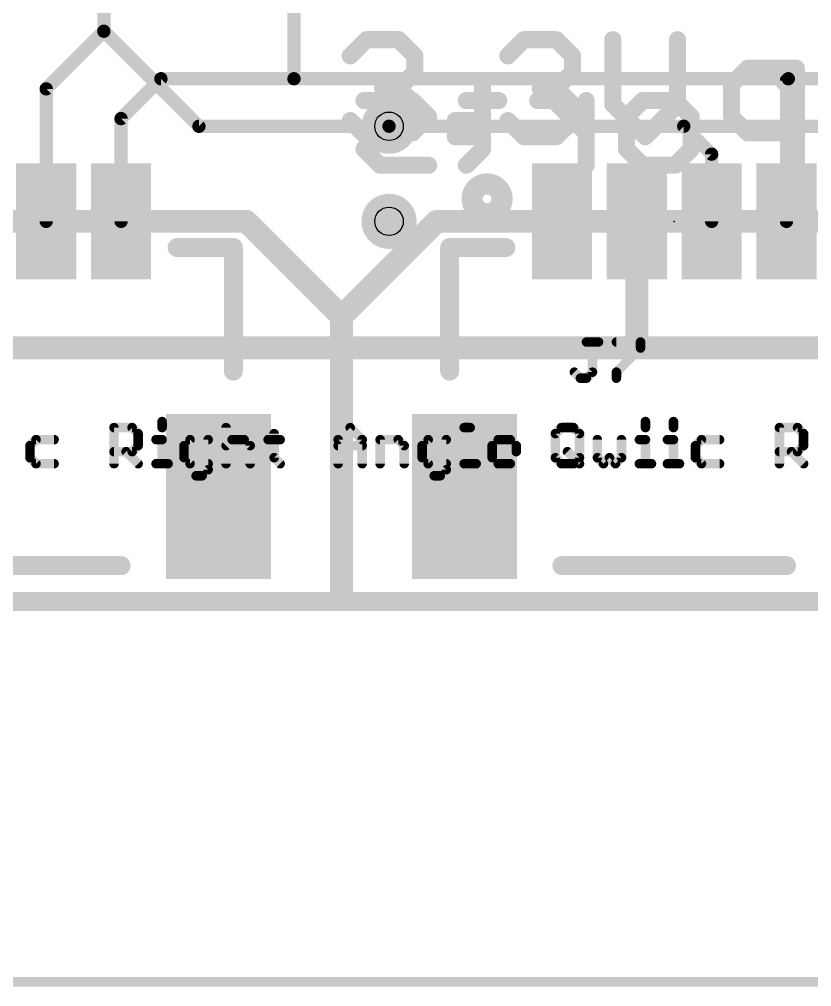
# Model space of a CAD drawing. Extents: x -29 to 79, y -27 to 74.
# Drawn here: x 12.84 to 23.43, y -5.15 to 7.78 of the extents above; entities that cross this region are included whole.
import ezdxf

# ---------------------------------------------------------------- set-up
doc = ezdxf.new("R2010")
doc.units = 0
for name, color, linetype in [('1', 12, 'CONTINUOUS'), ('16', 132, 'CONTINUOUS'), ('18', 110, 'CONTINUOUS'), ('20', 53, 'CONTINUOUS'), ('21', 41, 'CONTINUOUS'), ('22', 40, 'CONTINUOUS'), ('23', 53, 'CONTINUOUS'), ('25', 253, 'CONTINUOUS'), ('27', 253, 'CONTINUOUS'), ('29', 253, 'CONTINUOUS'), ('31', 253, 'CONTINUOUS'), ('44', 253, 'CONTINUOUS'), ('47', 253, 'CONTINUOUS')]:
    doc.layers.add(name, color=color, linetype=linetype)

# ---------------------------------------------------------------- blocks, each defined once
blk = doc.blocks.new('RECT')
blk.add_solid([(-0.5, -0.5), (0.5, -0.5), (-0.5, 0.5), (0.5, 0.5)])
blk = doc.blocks.new('ROUNDV')
at = {"const_width": 0.5}
blk.add_lwpolyline([(0, -0.25, 1), (0, 0.25, 1), (0, -0.25)], format="xyb", dxfattribs=at)

msp = doc.modelspace()

# ---------------------------------------------------------------- linework, layer by layer
at = {"layer": '1'}
for points, const_width in [([(13.97, 7.62), (13.97, 8.89)], 0.1778), ([(16.51, 8.89), (16.51, 6.985)], 0.1778), ([(13.2, 6.85), (13.97, 7.62)], 0.1778), ([(23.09, 6.961), (23.114, 6.985)], 0.3048), ([(14.2, 6.453), (14.732, 6.985)], 0.1778), ([(14.732, 6.985), (16.51, 6.985)], 0.1778), ([(16.51, 6.985), (23.114, 6.985)], 0.1778), ([(23.09, 5.08), (23.09, 6.961)], 0.1778), ([(23.114, 6.985), (32.004, 6.985)], 0.1778), ([(13.2, 5.08), (13.2, 6.85)], 0.1778), ([(14.2, 5.08), (14.2, 6.453)], 0.1778), ([(21.717, 6.35), (17.78, 6.35)], 0.1778), ([(22.09, 5.977), (21.717, 6.35)], 0.1778), ([(22.09, 5.08), (22.09, 5.977)], 0.1778), ([(21.09, 5.08), (21.09, 3.398)], 0.3048), ([(12.192, 3.39), (21.082, 3.39)], 0.3048), ([(21.09, 3.398), (21.082, 3.39)], 0.3048), ([(21.082, 3.39), (29.972, 3.39)], 0.3048), ([(52.07, 0), (0, 0)], 0.254)]:
    msp.add_lwpolyline(points, dxfattribs=dict(at, const_width=const_width))
for points, const_width in [([(13.9256, 7.62, 1), (14.0145, 7.62)], 0.0889), ([(14.0014, 7.5886, 1), (13.9386, 7.6514)], 0.0889), ([(23.1679, 6.9311, 1), (23.0601, 7.0389)], 0.1524), ([(14.732, 7.0295, 1), (14.732, 6.9405)], 0.0889), ([(14.7634, 6.9536, 1), (14.7006, 7.0164)], 0.0889), ([(16.51, 7.0295, 1), (16.51, 6.9405)], 0.0889), ([(16.4656, 6.985, 1), (16.5545, 6.985)], 0.0889), ([(16.51, 6.9405, 1), (16.51, 7.0295)], 0.0889), ([(23.0361, 7.0149, 1), (23.1439, 6.9071)], 0.1524), ([(23.1345, 6.961, 1), (23.0455, 6.961)], 0.0889), ([(23.114, 7.0295, 1), (23.114, 6.9405)], 0.0889), ([(23.114, 6.9405, 1), (23.114, 7.0295)], 0.0889), ([(13.1686, 6.8814, 1), (13.2314, 6.8186)], 0.0889), ([(13.2445, 6.85, 1), (13.1556, 6.85)], 0.0889), ([(14.1686, 6.4844, 1), (14.2314, 6.4216)], 0.0889), ([(14.2445, 6.453, 1), (14.1556, 6.453)], 0.0889), ([(17.78, 6.3945, 1), (17.78, 6.3056)], 0.0889), ([(21.7484, 6.3814, 1), (21.6856, 6.3186)], 0.0889), ([(21.717, 6.3056, 1), (21.717, 6.3945)], 0.0889), ([(22.1345, 5.977, 1), (22.0455, 5.977)], 0.0889), ([(22.0586, 5.9456, 1), (22.1214, 6.0084)], 0.0889), ([(21.1662, 5.08, 1), (21.0138, 5.08)], 0.1524), ([(13.1556, 5.08, 1), (13.2445, 5.08)], 0.0889), ([(14.1556, 5.08, 1), (14.2445, 5.08)], 0.0889), ([(22.0455, 5.08, 1), (22.1345, 5.08)], 0.0889), ([(23.0455, 5.08, 1), (23.1345, 5.08)], 0.0889), ([(21.082, 3.4662, 1), (21.082, 3.3138)], 0.1524), ([(21.0281, 3.4439, 1), (21.1359, 3.3361)], 0.1524), ([(21.1439, 3.3441, 1), (21.0361, 3.4519)], 0.1524), ([(21.082, 3.3138, 1), (21.082, 3.4662)], 0.1524), ([(21.0138, 3.398, 1), (21.1662, 3.398)], 0.1524)]:
    msp.add_lwpolyline(points, format="xyb", dxfattribs=dict(at, const_width=const_width))
at = {"layer": '16'}
for points, const_width in [([(13.97, 7.62), (13.97, 8.89)], 0.1778), ([(15.24, 6.35), (13.97, 7.62)], 0.1778), ([(17.78, 6.35), (15.24, 6.35)], 0.1778), ([(26.67, 6.35), (17.78, 6.35)], 0.1778), ([(52.07, 0), (0, 0)], 0.254)]:
    msp.add_lwpolyline(points, dxfattribs=dict(at, const_width=const_width))
at = {"layer": '16', "const_width": 0.0889}
for points in [[(14.0014, 7.6514, 1), (13.9386, 7.5886)], [(13.9256, 7.62, 1), (14.0145, 7.62)], [(15.24, 6.3945, 1), (15.24, 6.3056)], [(15.2086, 6.3186, 1), (15.2714, 6.3814)], [(17.78, 6.3945, 1), (17.78, 6.3056)], [(17.78, 6.3056, 1), (17.78, 6.3945)]]:
    msp.add_lwpolyline(points, format="xyb", dxfattribs=at)
at = {"layer": '20', "const_width": 0.2032}
msp.add_lwpolyline([(49.784, 0), (2.54, 0)], dxfattribs=at)
at = {"layer": '21'}
for points, const_width in [([(17.2619, 7.2907), (17.4779, 7.5068)], 0.2286), ([(17.4779, 7.5068), (17.9101, 7.5068)], 0.2286), ([(17.9101, 7.5068), (18.1262, 7.2907)], 0.2286), ([(19.3668, 7.2907), (19.5829, 7.5068)], 0.2286), ([(19.5829, 7.5068), (20.015, 7.5068)], 0.2286), ([(20.015, 7.5068), (20.2311, 7.2907)], 0.2286), ([(20.7701, 7.5068), (20.7701, 6.6425)], 0.2286), ([(21.6344, 6.6425), (21.6344, 7.5068)], 0.2286), ([(18.1262, 7.2907), (18.1262, 7.0746)], 0.2286), ([(20.2311, 7.2907), (20.2311, 7.0746)], 0.2286), ([(18.1262, 7.0746), (17.9101, 6.8586)], 0.2286), ([(20.2311, 7.0746), (20.015, 6.8586)], 0.2286), ([(17.9101, 6.8586), (17.694, 6.8586)], 0.2286), ([(17.9101, 6.8586), (18.1262, 6.6425)], 0.2286), ([(20.015, 6.8586), (19.799, 6.8586)], 0.2286), ([(20.015, 6.8586), (20.2311, 6.6425)], 0.2286), ([(18.1262, 6.6425), (18.1262, 6.4264)], 0.2286), ([(20.2311, 6.6425), (20.2311, 6.4264)], 0.2286), ([(20.7701, 6.6425), (21.2022, 6.2103)], 0.2286), ([(21.2022, 6.2103), (21.6344, 6.6425)], 0.2286), ([(17.4779, 6.2103), (17.2619, 6.4264)], 0.2286), ([(18.1262, 6.4264), (17.9101, 6.2103)], 0.2286), ([(18.6651, 6.2103), (18.6651, 6.4264)], 0.2286), ([(18.6651, 6.4264), (18.8812, 6.4264)], 0.2286), ([(18.8812, 6.4264), (18.8812, 6.2103)], 0.2286), ([(19.5829, 6.2103), (19.3668, 6.4264)], 0.2286), ([(20.2311, 6.4264), (20.015, 6.2103)], 0.2286), ([(17.9101, 6.2103), (17.4779, 6.2103)], 0.2286), ([(18.8812, 6.2103), (18.6651, 6.2103)], 0.2286), ([(20.015, 6.2103), (19.5829, 6.2103)], 0.2286), ([(14.95, 4.73), (15.7, 4.73)], 0.254), ([(15.7, 4.73), (15.7, 3.08)], 0.254), ([(18.59, 3.08), (18.59, 4.73)], 0.254), ([(18.59, 4.73), (19.34, 4.73)], 0.254), ([(11.2, 0.48), (14.2, 0.48)], 0.254), ([(20.09, 0.48), (23.09, 0.48)], 0.254)]:
    msp.add_lwpolyline(points, dxfattribs=dict(at, const_width=const_width))
for points, const_width in [([(17.4779, 7.564, 1), (17.4779, 7.4497)], 0.1143), ([(17.5184, 7.4664, 1), (17.4375, 7.5472)], 0.1143), ([(17.9505, 7.5472, 1), (17.8697, 7.4664)], 0.1143), ([(17.9101, 7.4497, 1), (17.9101, 7.564)], 0.1143), ([(19.5829, 7.564, 1), (19.5829, 7.4497)], 0.1143), ([(19.6233, 7.4664, 1), (19.5425, 7.5472)], 0.1143), ([(20.0554, 7.5472, 1), (19.9746, 7.4664)], 0.1143), ([(20.015, 7.4497, 1), (20.015, 7.564)], 0.1143), ([(20.8272, 7.5068, 1), (20.7129, 7.5068)], 0.1143), ([(21.6915, 7.5068, 1), (21.5772, 7.5068)], 0.1143), ([(17.2215, 7.3311, 1), (17.3023, 7.2503)], 0.1143), ([(18.1834, 7.2907, 1), (18.0691, 7.2907)], 0.1143), ([(18.0858, 7.2503, 1), (18.1666, 7.3311)], 0.1143), ([(19.3264, 7.3311, 1), (19.4072, 7.2503)], 0.1143), ([(20.2883, 7.2907, 1), (20.174, 7.2907)], 0.1143), ([(20.1907, 7.2503, 1), (20.2715, 7.3311)], 0.1143), ([(18.0691, 7.0746, 1), (18.1834, 7.0746)], 0.1143), ([(18.1666, 7.0342, 1), (18.0858, 7.115)], 0.1143), ([(20.174, 7.0746, 1), (20.2883, 7.0746)], 0.1143), ([(20.2715, 7.0342, 1), (20.1907, 7.115)], 0.1143), ([(17.694, 6.9157, 1), (17.694, 6.8014)], 0.1143), ([(17.9505, 6.899, 1), (17.8697, 6.8181)], 0.1143), ([(17.8697, 6.899, 1), (17.9505, 6.8181)], 0.1143), ([(17.9101, 6.8014, 1), (17.9101, 6.9157)], 0.1143), ([(19.799, 6.9157, 1), (19.799, 6.8014)], 0.1143), ([(20.0554, 6.899, 1), (19.9746, 6.8181)], 0.1143), ([(19.9746, 6.899, 1), (20.0554, 6.8181)], 0.1143), ([(20.015, 6.8014, 1), (20.015, 6.9157)], 0.1143), ([(18.1834, 6.6425, 1), (18.0691, 6.6425)], 0.1143), ([(18.0858, 6.6021, 1), (18.1666, 6.6829)], 0.1143), ([(20.2883, 6.6425, 1), (20.174, 6.6425)], 0.1143), ([(20.1907, 6.6021, 1), (20.2715, 6.6829)], 0.1143), ([(20.8105, 6.6829, 1), (20.7296, 6.6021)], 0.1143), ([(21.6748, 6.6021, 1), (21.594, 6.6829)], 0.1143), ([(20.7129, 6.6425, 1), (20.8272, 6.6425)], 0.1143), ([(21.5772, 6.6425, 1), (21.6915, 6.6425)], 0.1143), ([(17.3023, 6.4668, 1), (17.2215, 6.386)], 0.1143), ([(18.0691, 6.4264, 1), (18.1834, 6.4264)], 0.1143), ([(18.1666, 6.386, 1), (18.0858, 6.4668)], 0.1143), ([(18.6651, 6.4835, 1), (18.6651, 6.3692)], 0.1143), ([(18.7223, 6.4264, 1), (18.608, 6.4264)], 0.1143), ([(18.9384, 6.4264, 1), (18.8241, 6.4264)], 0.1143), ([(18.8812, 6.3692, 1), (18.8812, 6.4835)], 0.1143), ([(19.4072, 6.4668, 1), (19.3264, 6.386)], 0.1143), ([(20.174, 6.4264, 1), (20.2883, 6.4264)], 0.1143), ([(20.2715, 6.386, 1), (20.1907, 6.4668)], 0.1143), ([(17.4779, 6.2675, 1), (17.4779, 6.1532)], 0.1143), ([(17.4375, 6.1699, 1), (17.5184, 6.2507)], 0.1143), ([(17.8697, 6.2507, 1), (17.9505, 6.1699)], 0.1143), ([(17.9101, 6.1532, 1), (17.9101, 6.2675)], 0.1143), ([(18.6651, 6.2675, 1), (18.6651, 6.1532)], 0.1143), ([(18.608, 6.2103, 1), (18.7223, 6.2103)], 0.1143), ([(18.8241, 6.2103, 1), (18.9384, 6.2103)], 0.1143), ([(18.8812, 6.1532, 1), (18.8812, 6.2675)], 0.1143), ([(19.5829, 6.2675, 1), (19.5829, 6.1532)], 0.1143), ([(19.5425, 6.1699, 1), (19.6233, 6.2507)], 0.1143), ([(19.9746, 6.2507, 1), (20.0554, 6.1699)], 0.1143), ([(20.015, 6.1532, 1), (20.015, 6.2675)], 0.1143), ([(21.1618, 6.2507, 1), (21.2426, 6.1699)], 0.1143), ([(21.1618, 6.1699, 1), (21.2426, 6.2507)], 0.1143), ([(19.09, 5.2386, 1), (19.09, 5.5214, 1), (19.09, 5.2386)], 0.4), ([(14.95, 4.7935, 1), (14.95, 4.6665)], 0.127), ([(15.7635, 4.73, 1), (15.6365, 4.73)], 0.127), ([(15.7, 4.6665, 1), (15.7, 4.7935)], 0.127), ([(18.6535, 4.73, 1), (18.5265, 4.73)], 0.127), ([(18.59, 4.7935, 1), (18.59, 4.6665)], 0.127), ([(19.34, 4.6665, 1), (19.34, 4.7935)], 0.127), ([(15.6365, 3.08, 1), (15.7635, 3.08)], 0.127), ([(18.5265, 3.08, 1), (18.6535, 3.08)], 0.127), ([(14.2, 0.4165, 1), (14.2, 0.5435)], 0.127), ([(20.09, 0.5435, 1), (20.09, 0.4165)], 0.127), ([(23.09, 0.4165, 1), (23.09, 0.5435)], 0.127)]:
    msp.add_lwpolyline(points, format="xyb", dxfattribs=dict(at, const_width=const_width))
at = {"layer": '22'}
for points, const_width in [([(22.5728, 7.1258), (22.3567, 6.9097)], 0.2286), ([(23.221, 7.1258), (22.5728, 7.1258)], 0.2286), ([(23.221, 5.8293), (23.221, 7.1258)], 0.2286), ([(19.029, 6.9097), (19.029, 6.0454)], 0.2286), ([(22.3567, 6.9097), (22.3567, 6.4776)], 0.2286), ([(18.0935, 6.6936), (17.4452, 6.6936)], 0.2286), ([(18.3096, 6.4776), (18.0935, 6.6936)], 0.2286), ([(19.2451, 6.6936), (18.8129, 6.6936)], 0.2286), ([(19.9823, 6.6936), (19.7662, 6.6936)], 0.2286), ([(20.4145, 6.2615), (19.9823, 6.6936)], 0.2286), ([(20.4145, 5.8293), (20.4145, 6.6936)], 0.2286), ([(20.9534, 6.4776), (21.1695, 6.6936)], 0.2286), ([(21.1695, 6.6936), (21.6017, 6.6936)], 0.2286), ([(21.6017, 6.6936), (21.8178, 6.4776)], 0.2286), ([(18.0935, 6.2615), (18.3096, 6.4776)], 0.2286), ([(20.9534, 6.0454), (20.9534, 6.4776)], 0.2286), ([(21.8178, 6.4776), (21.8178, 6.0454)], 0.2286), ([(22.3567, 6.4776), (22.5728, 6.2615)], 0.2286), ([(17.4452, 6.0454), (17.6613, 6.2615)], 0.2286), ([(17.6613, 6.2615), (18.0935, 6.2615)], 0.2286), ([(22.5728, 6.2615), (23.221, 6.2615)], 0.2286), ([(17.6613, 5.8293), (17.4452, 6.0454)], 0.2286), ([(19.029, 6.0454), (18.8129, 5.8293)], 0.2286), ([(21.1695, 5.8293), (20.9534, 6.0454)], 0.2286), ([(21.8178, 6.0454), (21.6017, 5.8293)], 0.2286), ([(18.3096, 5.8293), (17.6613, 5.8293)], 0.2286), ([(21.6017, 5.8293), (21.1695, 5.8293)], 0.2286), ([(15.875, 5.08), (9.525, 5.08)], 0.3048), ([(15.875, 5.08), (17.145, 3.81)], 0.3048), ([(17.145, 3.81), (18.415, 5.08)], 0.3048), ([(24.765, 5.08), (18.415, 5.08)], 0.3048), ([(17.145, 0.127), (17.145, 3.81)], 0.3048)]:
    msp.add_lwpolyline(points, dxfattribs=dict(at, const_width=const_width))
for points, const_width in [([(22.5728, 7.183, 1), (22.5728, 7.0687)], 0.1143), ([(22.6132, 7.0854, 1), (22.5324, 7.1662)], 0.1143), ([(23.2782, 7.1258, 1), (23.1639, 7.1258)], 0.1143), ([(23.221, 7.0687, 1), (23.221, 7.183)], 0.1143), ([(19.0861, 6.9097, 1), (18.9718, 6.9097)], 0.1143), ([(22.4138, 6.9097, 1), (22.2995, 6.9097)], 0.1143), ([(22.3163, 6.9501, 1), (22.3971, 6.8693)], 0.1143), ([(17.4452, 6.7508, 1), (17.4452, 6.6365)], 0.1143), ([(18.1339, 6.734, 1), (18.0531, 6.6532)], 0.1143), ([(18.0935, 6.6365, 1), (18.0935, 6.7508)], 0.1143), ([(18.8129, 6.7508, 1), (18.8129, 6.6365)], 0.1143), ([(19.2451, 6.6365, 1), (19.2451, 6.7508)], 0.1143), ([(19.7662, 6.7508, 1), (19.7662, 6.6365)], 0.1143), ([(20.0227, 6.734, 1), (19.9419, 6.6532)], 0.1143), ([(19.9823, 6.6365, 1), (19.9823, 6.7508)], 0.1143), ([(20.4716, 6.6936, 1), (20.3573, 6.6936)], 0.1143), ([(21.1695, 6.7508, 1), (21.1695, 6.6365)], 0.1143), ([(21.2099, 6.6532, 1), (21.1291, 6.734)], 0.1143), ([(21.6421, 6.734, 1), (21.5613, 6.6532)], 0.1143), ([(21.6017, 6.6365, 1), (21.6017, 6.7508)], 0.1143), ([(18.35, 6.4371, 1), (18.2691, 6.518)], 0.1143), ([(21.0106, 6.4776, 1), (20.8963, 6.4776)], 0.1143), ([(21.8749, 6.4776, 1), (21.7606, 6.4776)], 0.1143), ([(22.3971, 6.518, 1), (22.3163, 6.4371)], 0.1143), ([(18.2691, 6.4371, 1), (18.35, 6.518)], 0.1143), ([(20.913, 6.518, 1), (20.9938, 6.4371)], 0.1143), ([(21.7773, 6.4371, 1), (21.8582, 6.518)], 0.1143), ([(22.2995, 6.4776, 1), (22.4138, 6.4776)], 0.1143), ([(17.6613, 6.3186, 1), (17.6613, 6.2043)], 0.1143), ([(17.7017, 6.2211, 1), (17.6209, 6.3019)], 0.1143), ([(18.0531, 6.3019, 1), (18.1339, 6.2211)], 0.1143), ([(18.0935, 6.2043, 1), (18.0935, 6.3186)], 0.1143), ([(20.3741, 6.2211, 1), (20.4549, 6.3019)], 0.1143), ([(22.5728, 6.3186, 1), (22.5728, 6.2043)], 0.1143), ([(22.5324, 6.2211, 1), (22.6132, 6.3019)], 0.1143), ([(23.221, 6.2043, 1), (23.221, 6.3186)], 0.1143), ([(17.4856, 6.0858, 1), (17.4048, 6.005)], 0.1143), ([(17.4048, 6.0858, 1), (17.4856, 6.005)], 0.1143), ([(18.9718, 6.0454, 1), (19.0861, 6.0454)], 0.1143), ([(19.0694, 6.005, 1), (18.9886, 6.0858)], 0.1143), ([(20.9938, 6.0858, 1), (20.913, 6.005)], 0.1143), ([(20.8963, 6.0454, 1), (21.0106, 6.0454)], 0.1143), ([(21.7606, 6.0454, 1), (21.8749, 6.0454)], 0.1143), ([(21.8582, 6.005, 1), (21.7773, 6.0858)], 0.1143), ([(17.6613, 5.8864, 1), (17.6613, 5.7721)], 0.1143), ([(17.6209, 5.7889, 1), (17.7017, 5.8697)], 0.1143), ([(18.3096, 5.7721, 1), (18.3096, 5.8864)], 0.1143), ([(18.7725, 5.8697, 1), (18.8533, 5.7889)], 0.1143), ([(20.3573, 5.8293, 1), (20.4716, 5.8293)], 0.1143), ([(21.1695, 5.8864, 1), (21.1695, 5.7721)], 0.1143), ([(21.1291, 5.7889, 1), (21.2099, 5.8697)], 0.1143), ([(21.5613, 5.8697, 1), (21.6421, 5.7889)], 0.1143), ([(21.6017, 5.7721, 1), (21.6017, 5.8864)], 0.1143), ([(23.1639, 5.8293, 1), (23.2782, 5.8293)], 0.1143), ([(15.9289, 5.1339, 1), (15.8211, 5.0261)], 0.1524), ([(15.875, 5.0038, 1), (15.875, 5.1562)], 0.1524), ([(18.415, 5.1562, 1), (18.415, 5.0038)], 0.1524), ([(18.4689, 5.0261, 1), (18.3611, 5.1339)], 0.1524), ([(17.2212, 3.81, 1), (17.0688, 3.81)], 0.1524), ([(17.0911, 3.8639, 1), (17.1989, 3.7561)], 0.1524), ([(17.0911, 3.7561, 1), (17.1989, 3.8639)], 0.1524), ([(17.0688, 0.127, 1), (17.2212, 0.127)], 0.1524)]:
    msp.add_lwpolyline(points, format="xyb", dxfattribs=dict(at, const_width=const_width))
at = {"layer": '23'}
msp.add_point((21.59, 5.08), dxfattribs=at)
at = {"layer": '25', "const_width": 0.0635}
for points in [[(20.4175, 3.4993, 1), (20.4175, 3.4358)], [(20.5298, 3.4675, 1), (20.4663, 3.4675)], [(20.5785, 3.4358, 1), (20.5785, 3.4993)], [(20.8178, 3.4993, 1), (20.8178, 3.4358)], [(21.1716, 3.4675, 1), (21.1081, 3.4675)], [(21.1398, 3.4358, 1), (21.1398, 3.4993)], [(21.1081, 3.387, 1), (21.1716, 3.387)], [(21.1623, 3.3646, 1), (21.1174, 3.4095)], [(20.279, 3.0875, 1), (20.234, 3.0425)], [(20.5205, 3.0425, 1), (20.4756, 3.0875)], [(20.7954, 3.0875, 1), (20.8403, 3.0425)], [(20.8496, 3.065, 1), (20.7861, 3.065)], [(20.337, 3.0163, 1), (20.337, 2.9527)], [(20.3145, 2.962, 1), (20.3595, 3.007)], [(20.3951, 3.007, 1), (20.44, 2.962)], [(20.4175, 2.9527, 1), (20.4175, 3.0163)], [(20.4663, 3.065, 1), (20.5298, 3.065)], [(20.7861, 2.9845, 1), (20.8496, 2.9845)]]:
    msp.add_lwpolyline(points, format="xyb", dxfattribs=at)
at = {"layer": '25', "const_width": 0.127}
for points in [[(20.4175, 3.4675), (20.5785, 3.4675)], [(20.498, 3.065), (20.498, 3.4675)], [(20.8178, 3.4675), (21.1398, 3.4675)], [(21.1398, 3.4675), (21.1398, 3.387)], [(21.1398, 3.387), (20.8178, 3.065)], [(20.2565, 3.065), (20.337, 2.9845)], [(20.4175, 2.9845), (20.498, 3.065)], [(20.8178, 3.065), (20.8178, 2.9845)], [(20.337, 2.9845), (20.4175, 2.9845)]]:
    msp.add_lwpolyline(points, dxfattribs=at)
at = {"layer": '27', "const_width": 0.127}
for points in [[(14.748, 2.405), (14.748, 2.3245)], [(21.2056, 2.405), (21.2056, 2.3245)], [(21.5798, 2.405), (21.5798, 2.3245)], [(14.1062, 1.8415), (14.1062, 2.3245)], [(14.1062, 2.3245), (14.3477, 2.3245)], [(14.3477, 2.3245), (14.4282, 2.244)], [(15.603, 2.3245), (15.603, 1.8415)], [(17.0998, 2.1635), (17.2608, 2.3245)], [(17.2608, 2.3245), (17.4218, 2.1635)], [(18.7837, 2.3245), (18.8642, 2.3245)], [(18.8642, 2.3245), (18.8642, 1.8415)], [(20.0025, 2.244), (20.083, 2.3245)], [(20.083, 2.3245), (20.244, 2.3245)], [(20.244, 2.3245), (20.3245, 2.244)], [(22.9962, 1.8415), (22.9962, 2.3245)], [(22.9962, 2.3245), (23.2377, 2.3245)], [(23.2377, 2.3245), (23.3182, 2.244)], [(13.064, 2.1635), (12.9835, 2.083)], [(13.3055, 2.1635), (13.064, 2.1635)], [(14.4282, 2.244), (14.4282, 2.083)], [(14.6675, 2.1635), (14.748, 2.1635)], [(14.748, 2.1635), (14.748, 1.8415)], [(15.1222, 2.1635), (15.0417, 2.083)], [(15.3637, 2.1635), (15.1222, 2.1635)], [(15.3637, 1.761), (15.3637, 2.1635)], [(15.603, 2.083), (15.6835, 2.1635)], [(15.6835, 2.1635), (15.8445, 2.1635)], [(15.8445, 2.1635), (15.925, 2.083)], [(16.1643, 2.1635), (16.3253, 2.1635)], [(16.2448, 2.244), (16.2448, 1.922)], [(17.0998, 1.8415), (17.0998, 2.1635)], [(17.4218, 2.1635), (17.4218, 1.8415)], [(17.6611, 1.8415), (17.6611, 2.1635)], [(17.6611, 2.1635), (17.9026, 2.1635)], [(17.9026, 2.1635), (17.9831, 2.083)], [(18.3029, 2.1635), (18.2224, 2.083)], [(18.5444, 2.1635), (18.3029, 2.1635)], [(18.5444, 1.761), (18.5444, 2.1635)], [(19.1579, 2.083), (19.2384, 2.1635)], [(19.2384, 2.1635), (19.3994, 2.1635)], [(19.3994, 2.1635), (19.4799, 2.083)], [(20.0025, 1.922), (20.0025, 2.244)], [(20.3245, 2.244), (20.3245, 1.922)], [(20.5638, 2.1635), (20.5638, 1.922)], [(20.8858, 1.922), (20.8858, 2.1635)], [(21.1251, 2.1635), (21.2056, 2.1635)], [(21.2056, 2.1635), (21.2056, 1.8415)], [(21.4993, 2.1635), (21.5798, 2.1635)], [(21.5798, 2.1635), (21.5798, 1.8415)], [(21.954, 2.1635), (21.8735, 2.083)], [(22.1955, 2.1635), (21.954, 2.1635)], [(23.3182, 2.244), (23.3182, 2.083)], [(12.9835, 2.083), (12.9835, 1.922)], [(14.4282, 2.083), (14.3477, 2.0025)], [(15.0417, 2.083), (15.0417, 1.922)], [(15.925, 2.083), (15.925, 1.8415)], [(17.0998, 2.083), (17.4218, 2.083)], [(17.9831, 2.083), (17.9831, 1.8415)], [(18.2224, 2.083), (18.2224, 1.922)], [(19.1579, 1.922), (19.1579, 2.083)], [(19.4799, 2.083), (19.4799, 2.0025)], [(21.8735, 2.083), (21.8735, 1.922)], [(23.3182, 2.083), (23.2377, 2.0025)], [(12.9835, 1.922), (13.064, 1.8415)], [(14.3477, 2.0025), (14.1062, 2.0025)], [(14.2672, 2.0025), (14.4282, 1.8415)], [(15.0417, 1.922), (15.1222, 1.8415)], [(16.2448, 1.922), (16.3253, 1.8415)], [(18.2224, 1.922), (18.3029, 1.8415)], [(19.4799, 2.0025), (19.1579, 2.0025)], [(19.2384, 1.8415), (19.1579, 1.922)], [(20.083, 1.8415), (20.0025, 1.922)], [(20.1635, 2.0025), (20.3245, 1.8415)], [(20.3245, 1.922), (20.244, 1.8415)], [(20.5638, 1.922), (20.6443, 1.8415)], [(20.6443, 1.8415), (20.7248, 1.922)], [(20.7248, 1.922), (20.8053, 1.8415)], [(20.8053, 1.8415), (20.8858, 1.922)], [(21.8735, 1.922), (21.954, 1.8415)], [(23.2377, 2.0025), (22.9962, 2.0025)], [(23.1572, 2.0025), (23.3182, 1.8415)], [(13.064, 1.8415), (13.3055, 1.8415)], [(14.6675, 1.8415), (14.8285, 1.8415)], [(15.1222, 1.8415), (15.3637, 1.8415)], [(15.2832, 1.6805), (15.3637, 1.761)], [(18.3029, 1.8415), (18.5444, 1.8415)], [(18.4639, 1.6805), (18.5444, 1.761)], [(18.7837, 1.8415), (18.9447, 1.8415)], [(19.3994, 1.8415), (19.2384, 1.8415)], [(20.244, 1.8415), (20.083, 1.8415)], [(21.1251, 1.8415), (21.2861, 1.8415)], [(21.4993, 1.8415), (21.6603, 1.8415)], [(21.954, 1.8415), (22.1955, 1.8415)], [(15.2027, 1.6805), (15.2832, 1.6805)], [(18.3834, 1.6805), (18.4639, 1.6805)]]:
    msp.add_lwpolyline(points, dxfattribs=at)
at = {"layer": '27', "const_width": 0.0635}
for points in [[(14.7797, 2.405, 1), (14.7162, 2.405)], [(21.2374, 2.405, 1), (21.1739, 2.405)], [(21.6116, 2.405, 1), (21.5481, 2.405)], [(14.1062, 2.3563, 1), (14.1062, 2.2928)], [(14.1379, 2.3245, 1), (14.0744, 2.3245)], [(14.3701, 2.347, 1), (14.3252, 2.3021)], [(14.3477, 2.2928, 1), (14.3477, 2.3563)], [(14.7162, 2.3245, 1), (14.7797, 2.3245)], [(15.6347, 2.3245, 1), (15.5712, 2.3245)], [(17.2833, 2.347, 1), (17.2384, 2.3021)], [(17.2833, 2.3021, 1), (17.2384, 2.347)], [(18.7837, 2.3563, 1), (18.7837, 2.2928)], [(18.896, 2.3245, 1), (18.8325, 2.3245)], [(18.8642, 2.2928, 1), (18.8642, 2.3563)], [(20.083, 2.3563, 1), (20.083, 2.2928)], [(20.1055, 2.3021, 1), (20.0605, 2.347)], [(20.2665, 2.347, 1), (20.2216, 2.3021)], [(20.244, 2.2928, 1), (20.244, 2.3563)], [(21.1739, 2.3245, 1), (21.2374, 2.3245)], [(21.5481, 2.3245, 1), (21.6116, 2.3245)], [(22.9962, 2.3563, 1), (22.9962, 2.2928)], [(23.0279, 2.3245, 1), (22.9644, 2.3245)], [(23.2601, 2.347, 1), (23.2152, 2.3021)], [(23.2377, 2.2928, 1), (23.2377, 2.3563)], [(13.064, 2.1953, 1), (13.064, 2.1318)], [(13.0865, 2.1411, 1), (13.0416, 2.186)], [(13.3055, 2.1318, 1), (13.3055, 2.1953)], [(14.4599, 2.244, 1), (14.3964, 2.244)], [(14.4057, 2.2216, 1), (14.4506, 2.2665)], [(14.6675, 2.1953, 1), (14.6675, 2.1318)], [(14.7797, 2.1635, 1), (14.7162, 2.1635)], [(14.748, 2.1318, 1), (14.748, 2.1953)], [(15.1222, 2.1953, 1), (15.1222, 2.1318)], [(15.1446, 2.1411, 1), (15.0997, 2.186)], [(15.3954, 2.1635, 1), (15.3319, 2.1635)], [(15.3637, 2.1318, 1), (15.3637, 2.1953)], [(15.6835, 2.1953, 1), (15.6835, 2.1318)], [(15.7059, 2.1411, 1), (15.661, 2.186)], [(15.8669, 2.186, 1), (15.822, 2.1411)], [(15.8445, 2.1318, 1), (15.8445, 2.1953)], [(16.1643, 2.1953, 1), (16.1643, 2.1318)], [(16.2765, 2.244, 1), (16.213, 2.244)], [(16.3253, 2.1318, 1), (16.3253, 2.1953)], [(17.0773, 2.186, 1), (17.1223, 2.1411)], [(17.1316, 2.1635, 1), (17.0681, 2.1635)], [(17.4536, 2.1635, 1), (17.3901, 2.1635)], [(17.3994, 2.1411, 1), (17.4443, 2.186)], [(17.6929, 2.1635, 1), (17.6294, 2.1635)], [(17.6611, 2.1953, 1), (17.6611, 2.1318)], [(17.9251, 2.186, 1), (17.8802, 2.1411)], [(17.9026, 2.1318, 1), (17.9026, 2.1953)], [(18.3029, 2.1953, 1), (18.3029, 2.1318)], [(18.3254, 2.1411, 1), (18.2805, 2.186)], [(18.5762, 2.1635, 1), (18.5127, 2.1635)], [(18.5444, 2.1318, 1), (18.5444, 2.1953)], [(19.2384, 2.1953, 1), (19.2384, 2.1318)], [(19.2609, 2.1411, 1), (19.216, 2.186)], [(19.4219, 2.186, 1), (19.377, 2.1411)], [(19.3994, 2.1318, 1), (19.3994, 2.1953)], [(20.0343, 2.244, 1), (19.9708, 2.244)], [(19.98, 2.2665, 1), (20.025, 2.2216)], [(20.3563, 2.244, 1), (20.2928, 2.244)], [(20.3021, 2.2216, 1), (20.347, 2.2665)], [(20.5956, 2.1635, 1), (20.5321, 2.1635)], [(20.9176, 2.1635, 1), (20.8541, 2.1635)], [(21.1251, 2.1953, 1), (21.1251, 2.1318)], [(21.2374, 2.1635, 1), (21.1739, 2.1635)], [(21.2056, 2.1318, 1), (21.2056, 2.1953)], [(21.4993, 2.1953, 1), (21.4993, 2.1318)], [(21.6116, 2.1635, 1), (21.5481, 2.1635)], [(21.5798, 2.1318, 1), (21.5798, 2.1953)], [(21.954, 2.1953, 1), (21.954, 2.1318)], [(21.9765, 2.1411, 1), (21.9316, 2.186)], [(22.1955, 2.1318, 1), (22.1955, 2.1953)], [(23.3499, 2.244, 1), (23.2864, 2.244)], [(23.2957, 2.2216, 1), (23.3406, 2.2665)], [(13.0153, 2.083, 1), (12.9518, 2.083)], [(12.9611, 2.1055, 1), (13.006, 2.0606)], [(14.3964, 2.083, 1), (14.4599, 2.083)], [(14.4506, 2.0606, 1), (14.4057, 2.1055)], [(15.0734, 2.083, 1), (15.0099, 2.083)], [(15.0192, 2.1055, 1), (15.0641, 2.0606)], [(15.5805, 2.1055, 1), (15.6254, 2.0606)], [(15.9567, 2.083, 1), (15.8932, 2.083)], [(15.9025, 2.0606, 1), (15.9474, 2.1055)], [(17.0998, 2.1148, 1), (17.0998, 2.0513)], [(17.4218, 2.0513, 1), (17.4218, 2.1148)], [(18.0149, 2.083, 1), (17.9514, 2.083)], [(17.9607, 2.0606, 1), (18.0056, 2.1055)], [(18.2542, 2.083, 1), (18.1907, 2.083)], [(18.2, 2.1055, 1), (18.2449, 2.0606)], [(19.1897, 2.083, 1), (19.1262, 2.083)], [(19.1355, 2.1055, 1), (19.1804, 2.0606)], [(19.5117, 2.083, 1), (19.4482, 2.083)], [(19.4575, 2.0606, 1), (19.5024, 2.1055)], [(21.9053, 2.083, 1), (21.8418, 2.083)], [(21.8511, 2.1055, 1), (21.896, 2.0606)], [(23.2864, 2.083, 1), (23.3499, 2.083)], [(23.3406, 2.0606, 1), (23.2957, 2.1055)], [(13.006, 1.9445, 1), (12.9611, 1.8995)], [(12.9518, 1.922, 1), (13.0153, 1.922)], [(14.1062, 2.0343, 1), (14.1062, 1.9708)], [(14.2896, 2.025, 1), (14.2447, 1.9801)], [(14.3252, 2.025, 1), (14.3701, 1.9801)], [(14.3477, 1.9708, 1), (14.3477, 2.0343)], [(15.0641, 1.9445, 1), (15.0192, 1.8995)], [(15.0099, 1.922, 1), (15.0734, 1.922)], [(16.2672, 1.9445, 1), (16.2223, 1.8995)], [(16.213, 1.922, 1), (16.2765, 1.922)], [(18.2449, 1.9445, 1), (18.2, 1.8995)], [(18.1907, 1.922, 1), (18.2542, 1.922)], [(19.1579, 2.0343, 1), (19.1579, 1.9708)], [(19.1804, 1.9445, 1), (19.1355, 1.8995)], [(19.1262, 1.922, 1), (19.1897, 1.922)], [(19.4482, 2.0025, 1), (19.5117, 2.0025)], [(19.4799, 1.9708, 1), (19.4799, 2.0343)], [(20.025, 1.9445, 1), (19.98, 1.8995)], [(19.9708, 1.922, 1), (20.0343, 1.922)], [(20.186, 2.025, 1), (20.1411, 1.9801)], [(20.2928, 1.922, 1), (20.3563, 1.922)], [(20.347, 1.8995, 1), (20.3021, 1.9445)], [(20.5863, 1.9445, 1), (20.5414, 1.8995)], [(20.5321, 1.922, 1), (20.5956, 1.922)], [(20.7473, 1.9445, 1), (20.7024, 1.8995)], [(20.7473, 1.8995, 1), (20.7024, 1.9445)], [(20.8541, 1.922, 1), (20.9176, 1.922)], [(20.9083, 1.8995, 1), (20.8634, 1.9445)], [(21.896, 1.9445, 1), (21.8511, 1.8995)], [(21.8418, 1.922, 1), (21.9053, 1.922)], [(22.9962, 2.0343, 1), (22.9962, 1.9708)], [(23.1796, 2.025, 1), (23.1347, 1.9801)], [(23.2152, 2.025, 1), (23.2601, 1.9801)], [(23.2377, 1.9708, 1), (23.2377, 2.0343)], [(13.064, 1.8733, 1), (13.064, 1.8098)], [(13.0416, 1.819, 1), (13.0865, 1.864)], [(13.3055, 1.8098, 1), (13.3055, 1.8733)], [(14.0744, 1.8415, 1), (14.1379, 1.8415)], [(14.4057, 1.819, 1), (14.4506, 1.864)], [(14.6675, 1.8733, 1), (14.6675, 1.8098)], [(14.7162, 1.8415, 1), (14.7797, 1.8415)], [(14.8285, 1.8098, 1), (14.8285, 1.8733)], [(15.1222, 1.8733, 1), (15.1222, 1.8098)], [(15.0997, 1.819, 1), (15.1446, 1.864)], [(15.3861, 1.7385, 1), (15.3412, 1.7835)], [(15.3637, 1.8098, 1), (15.3637, 1.8733)], [(15.5712, 1.8415, 1), (15.6347, 1.8415)], [(15.8932, 1.8415, 1), (15.9567, 1.8415)], [(16.3028, 1.819, 1), (16.3477, 1.864)], [(17.0681, 1.8415, 1), (17.1316, 1.8415)], [(17.3901, 1.8415, 1), (17.4536, 1.8415)], [(17.6294, 1.8415, 1), (17.6929, 1.8415)], [(17.9514, 1.8415, 1), (18.0149, 1.8415)], [(18.3029, 1.8733, 1), (18.3029, 1.8098)], [(18.2805, 1.819, 1), (18.3254, 1.864)], [(18.5669, 1.7385, 1), (18.522, 1.7835)], [(18.5444, 1.8098, 1), (18.5444, 1.8733)], [(18.7837, 1.8733, 1), (18.7837, 1.8098)], [(18.8325, 1.8415, 1), (18.896, 1.8415)], [(18.9447, 1.8098, 1), (18.9447, 1.8733)], [(19.2384, 1.8733, 1), (19.2384, 1.8098)], [(19.216, 1.819, 1), (19.2609, 1.864)], [(19.3994, 1.8098, 1), (19.3994, 1.8733)], [(20.083, 1.8733, 1), (20.083, 1.8098)], [(20.0605, 1.819, 1), (20.1055, 1.864)], [(20.2216, 1.864, 1), (20.2665, 1.819)], [(20.244, 1.8098, 1), (20.244, 1.8733)], [(20.3021, 1.819, 1), (20.347, 1.864)], [(20.6219, 1.864, 1), (20.6668, 1.819)], [(20.6219, 1.819, 1), (20.6668, 1.864)], [(20.7829, 1.864, 1), (20.8278, 1.819)], [(20.7829, 1.819, 1), (20.8278, 1.864)], [(21.1251, 1.8733, 1), (21.1251, 1.8098)], [(21.1739, 1.8415, 1), (21.2374, 1.8415)], [(21.2861, 1.8098, 1), (21.2861, 1.8733)], [(21.4993, 1.8733, 1), (21.4993, 1.8098)], [(21.5481, 1.8415, 1), (21.6116, 1.8415)], [(21.6603, 1.8098, 1), (21.6603, 1.8733)], [(21.954, 1.8733, 1), (21.954, 1.8098)], [(21.9316, 1.819, 1), (21.9765, 1.864)], [(22.1955, 1.8098, 1), (22.1955, 1.8733)], [(22.9644, 1.8415, 1), (23.0279, 1.8415)], [(23.2957, 1.819, 1), (23.3406, 1.864)], [(15.2027, 1.7122, 1), (15.2027, 1.6487)], [(15.2607, 1.7029, 1), (15.3056, 1.658)], [(15.2832, 1.6487, 1), (15.2832, 1.7122)], [(15.3319, 1.761, 1), (15.3954, 1.761)], [(18.3834, 1.7122, 1), (18.3834, 1.6487)], [(18.4415, 1.7029, 1), (18.4864, 1.658)], [(18.4639, 1.6487, 1), (18.4639, 1.7122)], [(18.5127, 1.761, 1), (18.5762, 1.761)]]:
    msp.add_lwpolyline(points, format="xyb", dxfattribs=at)
at = {"layer": '44'}
for centre in [(17.78, 6.35), (17.78, 5.08)]:
    msp.add_circle(centre, 0.1905, dxfattribs=at)
at = {"layer": '47', "const_width": 0.13}
msp.add_lwpolyline([(52.005, -5.08), (0.065, -5.08)], dxfattribs=at)

# ---------------------------------------------------------------- block references
at = {"layer": '1'}
for p, xscale, yscale in [((13.2, 5.08), 0.6, 1.35), ((14.2, 5.08), 0.6, 1.35), ((20.09, 5.08), 0.6, 1.35), ((21.09, 5.08), 0.6, 1.35), ((22.09, 5.08), 0.6, 1.35), ((23.09, 5.08), 0.6, 1.35), ((15.5, 1.405), 1.2, 2), ((18.79, 1.405), 1.2, 2)]:
    msp.add_blockref('RECT', p, dxfattribs=dict(at, xscale=xscale, yscale=yscale))
at = {"layer": '18', "xscale": 0.7366, "yscale": 0.7366}
for p in [(17.78, 6.35), (17.78, 6.35), (17.78, 5.08), (17.78, 5.08)]:
    msp.add_blockref('ROUNDV', p, dxfattribs=at)
at = {"layer": '29'}
for p, xscale, yscale in [((13.2, 5.08), 0.8032, 1.5532), ((14.2, 5.08), 0.8032, 1.5532), ((20.09, 5.08), 0.8032, 1.5532), ((21.09, 5.08), 0.8032, 1.5532), ((22.09, 5.08), 0.8032, 1.5532), ((23.09, 5.08), 0.8032, 1.5532), ((15.5, 1.405), 1.4032, 2.2032), ((18.79, 1.405), 1.4032, 2.2032)]:
    msp.add_blockref('RECT', p, dxfattribs=dict(at, xscale=xscale, yscale=yscale))
at = {"layer": '31'}
for p, xscale, yscale in [((13.2, 5.08), 0.6, 1.35), ((14.2, 5.08), 0.6, 1.35), ((20.09, 5.08), 0.6, 1.35), ((21.09, 5.08), 0.6, 1.35), ((22.09, 5.08), 0.6, 1.35), ((23.09, 5.08), 0.6, 1.35), ((15.5, 1.405), 1.2, 2), ((18.79, 1.405), 1.2, 2)]:
    msp.add_blockref('RECT', p, dxfattribs=dict(at, xscale=xscale, yscale=yscale))

doc.saveas('drawing.dxf')
